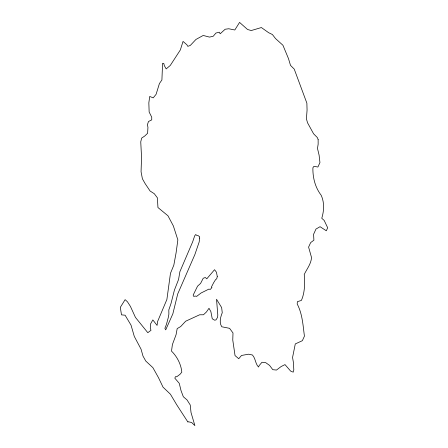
<?xml version="1.0" encoding="UTF-8"?>
<svg xmlns="http://www.w3.org/2000/svg" width="448" height="448" viewBox="0 0 448 448"><rect width="100%" height="100%" fill="white"/><g stroke="black" fill="none" stroke-linecap="round" stroke-linejoin="round"><path stroke-width="0.67" d="M318.142 139.58L318.142 144.217L317.492 148.417L319.094 155.131L319.945 162.562L317.901 167.031L313.981 166.298L312.894 167.748C312.693 177.604 315.118 187.331 321.177 195.266C324.514 202.502 324.083 210.851 321.759 218.277L324.19 220.45L327.684 227.791L326.312 230.787L320.051 226.699L315.986 229.051L313.589 234.293L313.897 240.178L310.649 242.609L308.594 247.1L311.528 257.538C311.08 263.995 306.902 268.906 304.231 274.462C305.015 282.828 304.898 292.611 301.37 300.457L297.394 301.644L297.186 303.979C302.406 313.818 302.988 325.27 304.427 336.168L302.361 340.693L295.288 343.93L292.561 357.465L293.378 362.292L293.815 369.846L293.194 372.154L290.651 371.101L285.001 364.599L281.086 366.57L276.483 370.054L272.787 369.678L269.578 365.4L265.681 362.639L261.99 362.264L259.207 365.534L258.518 367.041C255.237 363.72 255.651 358.473 252.442 354.99L248.522 354.2L241.522 355.46L238.745 358.725L235.043 355.594L232.764 340.032L232.999 332.987L229.589 328.328L221.777 326.771C218.988 322.588 220.489 317.027 222.258 312.715L221.642 307.569L216.53 299.247L217.801 315.017L217.582 317.341L215.975 319.922L214.581 320.18L212.251 318.774L210.868 311.595L208.986 308.28L206.461 311.942L203.465 314.776L199.634 314.787L185.657 321.222L180.65 326.592L177.19 328.591L176.058 334.74L172.402 344.551L171.506 351.12C177.078 356.53 181.154 364.448 181.804 372.187L179.962 374.354L176.725 376.774L175.504 376.65L174.815 378.151L179.25 383.326L181.026 390.594L183.322 396.743L187.001 399.89L190.226 404.958L191.027 412.546L194.886 425.6L191.604 422.486L188.104 421.719L187.936 422.094L176.68 404.723L170.425 394.218L163.033 387.15L158.48 377.642L152.891 367.646L145.768 361.038L142.985 356.054L141.058 349.205L134.288 336.403L131.034 325.153L125.098 315.213L121.481 314.854L120.316 307.345L125.121 299.65L127.478 301.829L130.418 306.398L135.447 317.408L147.812 332.69L151.032 330.277L150.276 328.25L150.55 323.982L152.841 319.917L157.069 325.41L157.578 321.558L166.891 299.466L170.464 273.353L173.83 265.126L176.075 252.924L177.856 239.91L173.359 225.943L167.966 215.785L157.948 207.53L157.399 197.842L154.291 193.71L150.102 191.022L145.158 183.652L142.402 178.791L141.064 171.763L141.54 157.231L140.75 141.854L141.652 138.107L144.67 136.074L147.622 133.274L147.946 127.187L147.37 124.846L148.495 121.503L151.743 119.874L151.732 117.202L149.15 112.022L148.837 102.844L149.722 96.443L153.205 97.882L156.094 94.315L159.415 83.552L161.907 79.957L162.579 63.291L163.778 63.386L164.354 65.716L166.191 68.902L170.279 65.442L180.348 49.935L183.042 41.423L186.878 44.766L187.802 46.362L190.305 45.427L195.978 39.43L203.207 35.454L209.502 37.1L213.214 36.254L215.936 33.057L219.251 32.183L220.175 33.774L225.182 29.238L228.732 28.756L234.814 29.999L239.568 22.4L247.548 29.49L251.233 30.542L261.38 27.546L268.626 32.687L272.39 34.507L275.542 38.573L282.94 45.265L288.518 58.699L290.494 65.363L294.241 69.115L306.874 103.163L307.07 110.102L306.421 118.905L307.574 122.853L313.583 133.784L317.358 137.581L318.142 139.58M199.707 238.078L199.17 241.982L194.846 254.626L177.727 293.916L172.844 313.846L165.715 329.851L164.881 328.356L166.404 324.503L168.202 317.867L168.89 314.171L168.812 309.943L170.985 303.587L174.423 290.097L178.562 279.496L179.894 271.684L192.651 241.87L194.706 235.782L195.81 234.489L196.47 235.239L198.066 235.614L199.595 236.673L199.707 238.078M217.274 276.494L216.731 278.79L215.583 279.619L213.646 282.722L211.327 287.202L211.96 287.493L210.291 289.447L208.93 289.089L200.995 293.042L196.655 296.391L195.782 296.072L193.62 296.341L193.166 295.126L197.551 286.16L200.603 283.399L203.224 278.253L205.346 277.514L206.786 278.813L214.547 269.696L216.446 272.205L217.274 276.494"/></g></svg>
